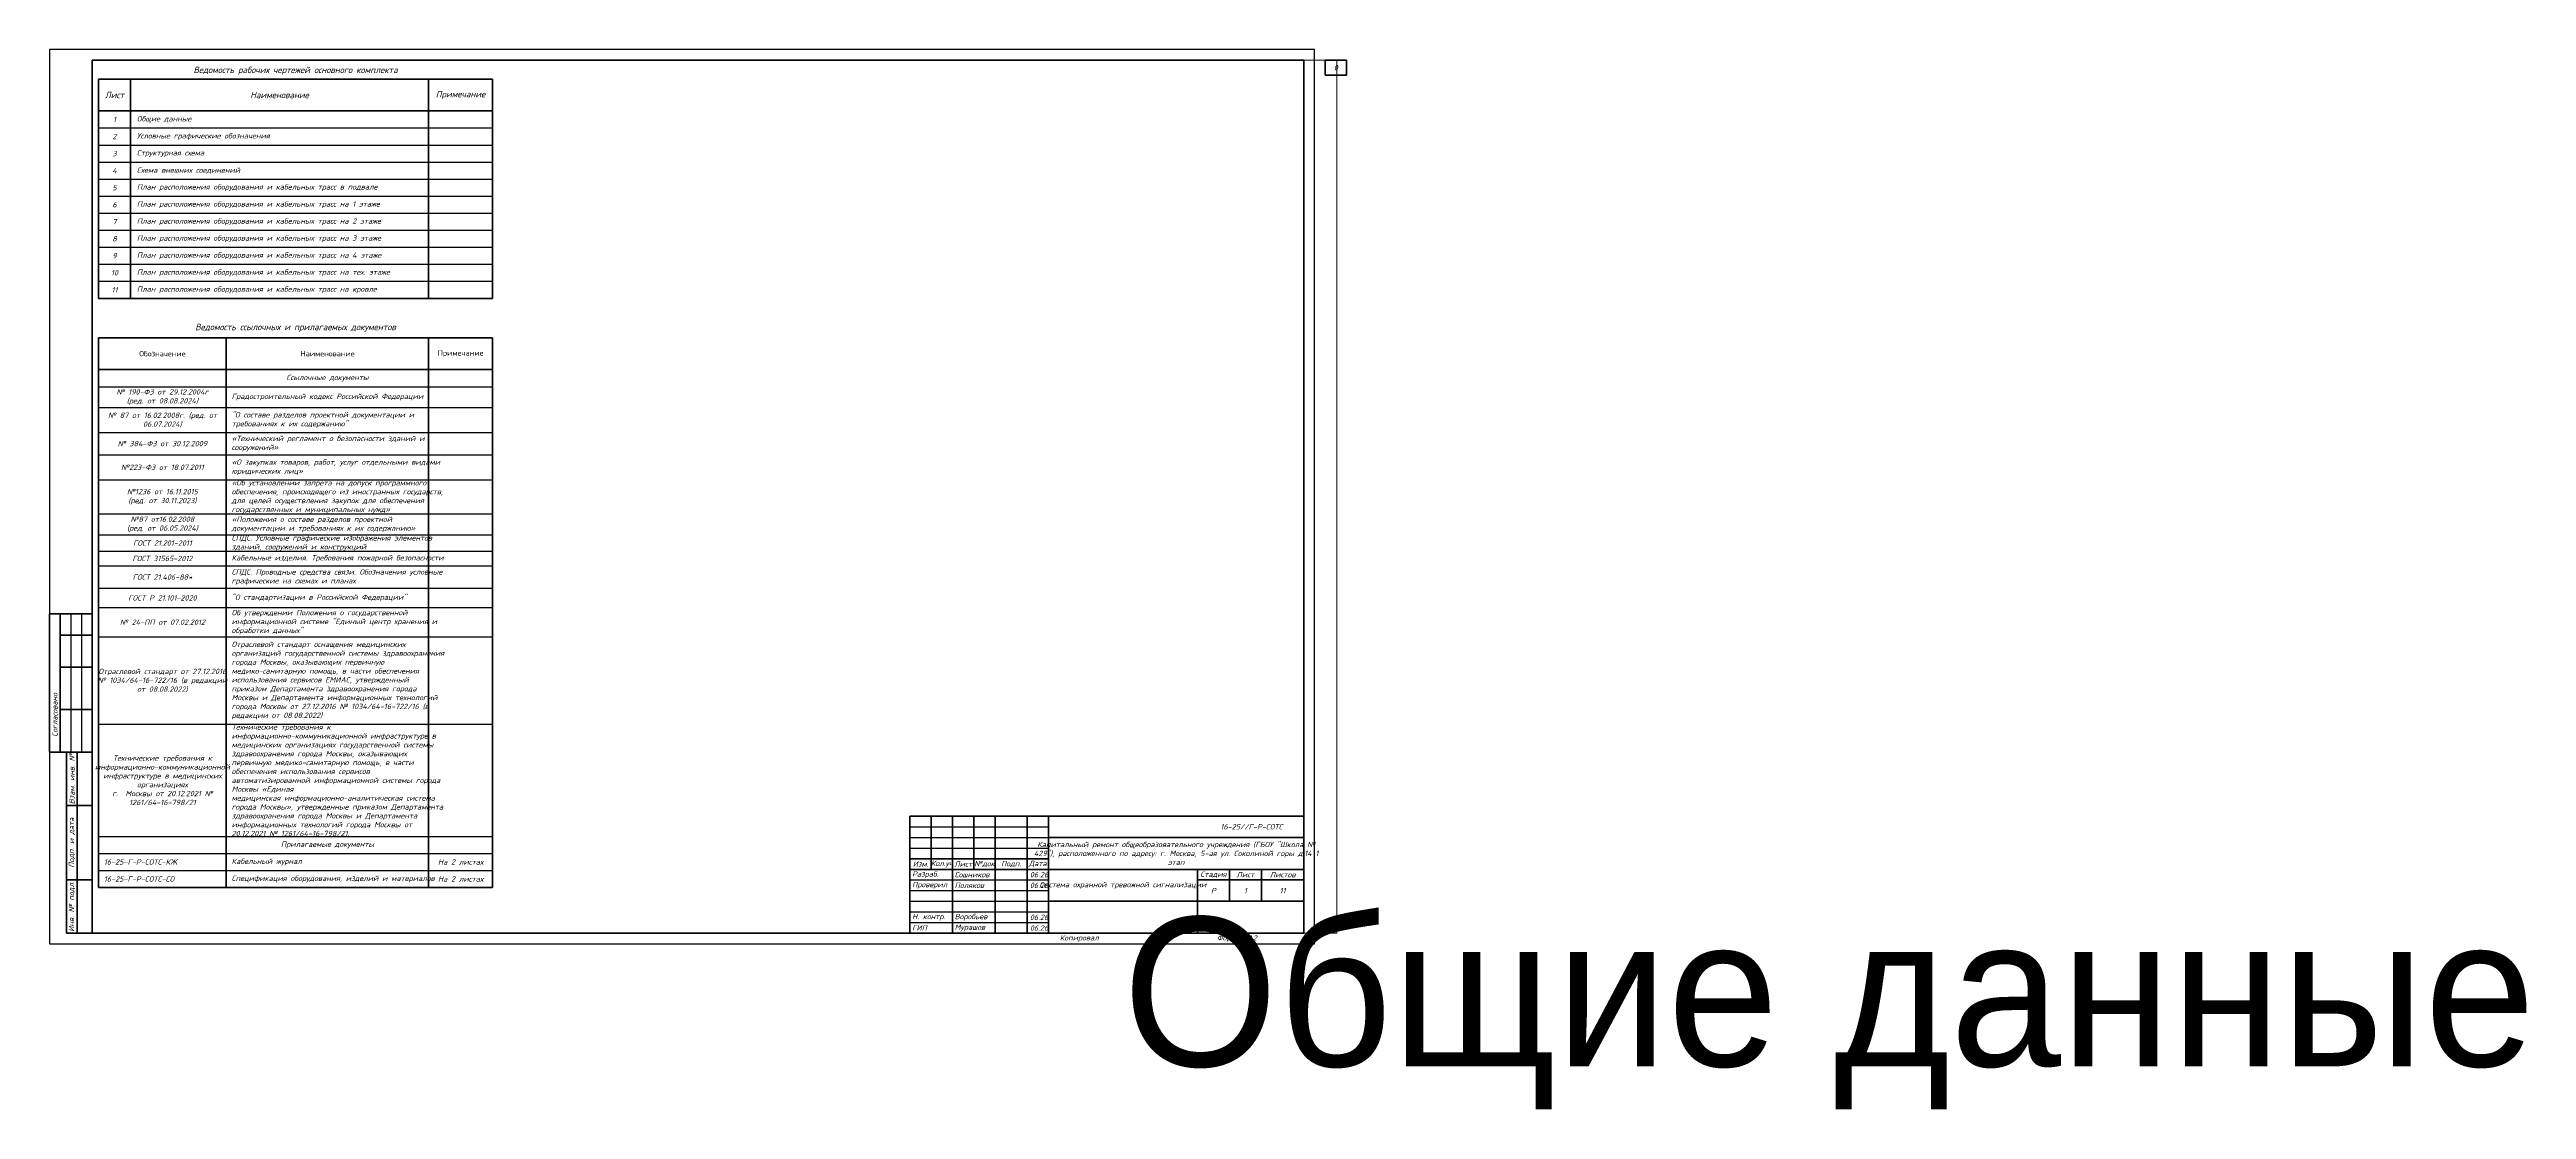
# Paper-space layout '1.Общие данные' of a CAD drawing. Extents: x 0 to 1163, y -78 to 420.
# The model-space entities are those that its viewports show. They can reach past a viewport. Long polylines and large blocks are cut down to what shows.
import ezdxf
from ezdxf import colors
from ezdxf.entities.mleader import LeaderData, LeaderLine
from ezdxf.enums import TextEntityAlignment as Align
from ezdxf.math import Vec2, Vec3

# ---------------------------------------------------------------- set-up
doc = ezdxf.new("R2018")
doc.units = 0
doc.header["$LTSCALE"] = 100
doc.layers.get('Defpoints').update_dxf_attribs({"color": 42})
doc.styles.add('ISOCPEUR', font='isocpeui.ttf', dxfattribs={"height": 250})
doc.styles.get("Standard").update_dxf_attribs({"font": 'arial.ttf'})

# ---------------------------------------------------------------- blocks, each defined once
blk = doc.blocks.new('*U67')
at = {"linetype": 'Continuous', "lineweight": 25}
for p, q in [((594, 420), (0, 420)), ((0, 420), (0, 0)), ((594, 0), (594, 420)), ((10, 155), (10, 90)), ((15, 155), (15, 90)), ((404, 55), (469, 55)), ((404, 50), (469, 50)), ((404, 45), (469, 45)), ((404, 30), (469, 30)), ((404, 25), (469, 25)), ((404, 20), (469, 20)), ((404, 15), (469, 15)), ((0, 0), (594, 0)), ((404, 10), (469, 10))]:
    blk.add_line(p, q, dxfattribs=at)
at = {"linetype": 'Continuous', "lineweight": 60}
for p, q in [((589, 415), (20, 415)), ((20, 415), (20, 5)), ((589, 5), (589, 415)), ((20, 155), (0, 155)), ((0, 155), (0, 90)), ((5, 155), (5, 90)), ((20, 145), (5, 145)), ((20, 130), (5, 130)), ((20, 110), (5, 110)), ((20, 90), (0, 90)), ((8, 90), (8, 5)), ((13, 90), (13, 5)), ((8, 65), (20, 65)), ((404, 60), (589, 60)), ((404, 5), (404, 60)), ((414, 60), (414, 35)), ((424, 60), (424, 5)), ((434, 60), (434, 35)), ((444, 60), (444, 5)), ((459, 60), (459, 5)), ((469, 5), (469, 60)), ((589, 5), (589, 60)), ((469, 50), (589, 50)), ((404, 40), (469, 40)), ((404, 35), (589, 35)), ((539, 35), (539, 5)), ((554, 35), (554, 20)), ((569, 35), (569, 20)), ((8, 30), (20, 30)), ((539, 30), (589, 30)), ((469, 20), (589, 20)), ((8, 5), (20, 5)), ((20, 5), (589, 5))]:
    blk.add_line(p, q, dxfattribs=at)
at = {"linetype": 'Continuous', "lineweight": 40}
blk.add_line((539, 5), (539, 35), dxfattribs=at)
at = {"lineweight": 60}
blk.add_lwpolyline([(599, 408), (609, 408), (609, 415), (599, 415)], close=True, dxfattribs=at)
at = {"linetype": 'Continuous', "char_height": 2.5, "attachment_point": 5, "rotation": 90, "style": 'ISOCPEUR'}
for s, insert, width in [('Согласовано', (2.5, 107.5), 35), ('Взам. инв. №', (10.5, 77.5), 25), ('Подп. и дата', (10.5, 47.5), 35), ('Инв. № подл.', (10.5, 17.5), 25)]:
    blk.add_mtext(s, dxfattribs=dict(at, insert=insert, width=width))
at = {"linetype": 'Continuous', "char_height": 2.5, "style": 'ISOCPEUR'}
for s, insert, width, attachment_point in [('Капитальный ремонт общеобразовательного учреждения (ГБОУ "Школа № 429"), расположенного по адресу: г. Москва, 5-ая ул. Соколиной горы д.14 1 этап', (529, 42.5), 120, 5), ('16-25//Г-Р-СОТС', (579, 55), 110, 6), ('Разраб.', (405, 32.5), 19, 4), ('Проверил', (405, 27.5), 19, 4), ('Сошников', (425, 32.5), 19, 4), ('Поляков', (425, 27.5), 19, 4), ('06.26', (460.3, 32.5), 10, 4), ('06.26', (460.3, 27.5), 10, 4), ('Р', (546.5, 25), 15, 5), ('Н. контр.', (405, 12.5), 19, 4), ('Воробьев', (425, 12.5), 19, 4), ('06.26', (460.3, 12.5), 10, 4), ('ГИП', (405, 7.5), 19, 4), ('Мурашов', (425, 7.5), 19, 4), ('06.26', (460.3, 7.4), 10, 4), ('Копировал', (483.5, 2.5), 25, 5), ('Формат', (554.5, 2.5), 16, 5)]:
    blk.add_mtext(s, dxfattribs=dict(at, insert=insert, width=width, attachment_point=attachment_point))
at = {"char_height": 2.5, "attachment_point": 5, "style": 'ISOCPEUR'}
for s, insert, width in [('Изм.', (409, 37.5), 10), ('Кол.уч', (419, 37.5), 10), ('Лист', (429, 37.5), 10), ('№док', (439, 37.5), 10), ('Подп.', (451.5, 37.5), 15), ('Дата', (464, 37.5), 10), ('Стадия', (546.5, 32.5), 15), ('Лист', (561.5, 32.5), 15), ('Листов', (579, 32.5), 20)]:
    blk.add_mtext(s, dxfattribs=dict(at, insert=insert, width=width))
at = {"linetype": 'Continuous', "insert": (504, 27.5), "char_height": 2.5, "width": 70, "attachment_point": 5, "line_spacing_factor": 0.8, "style": 'ISOCPEUR'}
blk.add_mtext('Система охранной тревожной сигнализации', dxfattribs=at)
at = {"style": 'ISOCPEUR'}
for tag, p in [('Сквозная_нумерация', (604, 411.5)), ('Форма3_номер_листа', (561.5, 25)), ('Форма3_количество_листов', (579, 25))]:
    blk.add_attdef(tag, text='', height=2.5, dxfattribs=at).set_placement(p, align=Align.MIDDLE_CENTER)
blk.add_attdef('Форма3_дополнительный_шифр', text='', height=2.5, dxfattribs=at).set_placement((579, 55), align=Align.MIDDLE_LEFT)
at = {"lineweight": 30, "flags": 104}
blk.add_attdef('Форма3_наименование_чертежа', text='', height=2.5, dxfattribs=at).set_placement((504, 12.5), align=Align.MIDDLE_CENTER)
at = {"style": 'ISOCPEUR', "flags": 8}
blk.add_attdef('Формат', (562.5, 1.5), '', height=2.5, dxfattribs=at)
blk = doc.blocks.new('*T16')
at = {"color": 0, "linetype": 'ByBlock', "lineweight": 70, "transparency": 16777216}
for p, q in [((0, 0), (18500, 0)), ((0, 0), (0, -10300)), ((1500, 0), (1500, -10300)), ((15500, 0), (15500, -10300)), ((18500, 0), (18500, -10300)), ((0, -1500), (18500, -1500)), ((0, -10300), (18500, -10300))]:
    blk.add_line(p, q, dxfattribs=at)
at = {"color": 0, "linetype": 'ByBlock', "lineweight": 25, "transparency": 16777216}
for p, q in [((0, -2300), (18500, -2300)), ((0, -3100), (18500, -3100)), ((0, -3900), (18500, -3900)), ((0, -4700), (18500, -4700)), ((0, -5500), (18500, -5500)), ((0, -6300), (18500, -6300)), ((0, -7100), (18500, -7100)), ((0, -7900), (18500, -7900)), ((0, -8700), (18500, -8700)), ((0, -9500), (18500, -9500))]:
    blk.add_line(p, q, dxfattribs=at)
at = {"transparency": 16777216, "style": 'ISOCPEUR'}
for s, insert, char_height, width, attachment_point in [('Лист', (750, -750), 300, 1000, 5), ('Наименование', (8500, -750), 300, 13500, 5), ('Примечание', (17000, -750), 300, 2500, 5), ('1', (750, -1900), 250, 1480, 5), ('Общие данные', (1800, -1900), 250, 13400, 4), ('3', (750, -3500), 250, 1480, 5), ('2', (750, -2700), 250, 1480, 5), ('Условные графические обозначения', (1800, -2700), 250, 13400, 4), ('Структурная схема', (1800, -3500), 250, 13400, 4), ('4', (750, -4300), 250, 1480, 5), ('Схема внешних соединений', (1800, -4300), 250, 13400, 4), ('5', (750, -5100), 250, 1480, 5), ('6', (750, -5900), 250, 1480, 5), ('План расположения оборудования и кабельных трасс в подвале', (1800, -5100), 250, 13400, 4), ('План расположения оборудования и кабельных трасс на 1 этаже', (1800, -5900), 250, 13400, 4), ('7', (750, -6700), 250, 1480, 5), ('План расположения оборудования и кабельных трасс на 2 этаже', (1800, -6700), 250, 13400, 4), ('8', (750, -7500), 250, 1480, 5), ('План расположения оборудования и кабельных трасс на 3 этаже', (1800, -7500), 250, 13400, 4), ('План расположения оборудования и кабельных трасс на 4 этаже', (1800, -8300), 250, 13400, 4), ('10', (750, -9100), 250, 1480, 5), ('9', (750, -8300), 250, 1480, 5), ('План расположения оборудования и кабельных трасс на тех. этаже', (1800, -9100), 250, 13400, 4), ('11', (750, -9900), 250, 1000, 5), ('План расположения оборудования и кабельных трасс на кровле', (1800, -9900), 250, 13400, 4)]:
    blk.add_mtext(s, dxfattribs=dict(at, insert=insert, char_height=char_height, width=width, attachment_point=attachment_point))
blk = doc.blocks.new('*T17')
at = {"color": 0, "linetype": 'ByBlock', "lineweight": 70, "transparency": 16777216}
for p, q in [((0, 0), (18500, 0)), ((0, 0), (0, -25819)), ((6000, 0), (6000, -25819)), ((15500, 0), (15500, -25819)), ((18500, 0), (18500, -25819)), ((0, -1500), (18500, -1500)), ((0, -25819), (18500, -25819))]:
    blk.add_line(p, q, dxfattribs=at)
at = {"color": 0, "linetype": 'ByBlock', "lineweight": 25, "transparency": 16777216}
for p, q in [((0, -2300), (18500, -2300)), ((0, -3273), (18500, -3273)), ((0, -4451), (18500, -4451)), ((0, -5495), (18500, -5495)), ((0, -6674), (18500, -6674)), ((0, -8269), (18500, -8269)), ((0, -9262), (18500, -9262)), ((0, -10024), (18500, -10024)), ((0, -10711), (18500, -10711)), ((0, -11769), (18500, -11769)), ((0, -12669), (18500, -12669)), ((0, -14051), (18500, -14051)), ((0, -18146), (18500, -18146)), ((0, -23419), (18500, -23419)), ((0, -24219), (18500, -24219)), ((0, -25019), (18500, -25019))]:
    blk.add_line(p, q, dxfattribs=at)
at = {"transparency": 16777216, "char_height": 250, "style": 'ISOCPEUR'}
for s, insert, width, attachment_point in [('{\\fISOCPEUR|b0|i0|c204|p34;Обозначение}', (3000, -750), 5500, 5), ('{\\fISOCPEUR|b0|i0|c204|p34;Наименование}', (10750, -750), 9000, 5), ('{\\fISOCPEUR|b0|i0|c204|p34;Примечание}', (17000, -750), 2500, 5), ('Ссылочные документы', (10750, -1900), 9000, 5), ('№ 190-ФЗ от 29.12.2004г\\P(ред. от 08.08.2024)\\~', (3000, -2787), 5500, 5), ('Градостроительный кодекс Российской Федерации', (6250, -2787), 9000, 4), ('"О составе разделов проектной документации и требованиях к их содержанию"', (6250, -3862), 9000, 4), ('№ 87 от 16.02.2008г. (ред. от 06.07.2024)', (3000, -3862), 5500, 5), ('«Технический регламент о безопасности зданий и сооружений»', (6250, -4973), 9000, 4), ('№ 384-ФЗ от 30.12.2009', (3000, -4973), 5500, 5), ('«О закупках товаров, работ, услуг отдельными видами юридических лиц»', (6250, -6085), 9000, 4), ('№223-ФЗ от 18.07.2011', (3000, -6085), 5500, 5), ('«Об установлении запрета на допуск программного обеспечения, происходящего из иностранных государств, для целей осуществления закупок для обеспечения государственных и муниципальных нужд»', (6250, -7471), 9000, 4), ('№1236 от 16.11.2015 ^J(ред. от 30.11.2023)^J', (3000, -7471), 5500, 5), ('№87 от16.02.2008 ^J(ред. от 06.05.2024)^J', (3000, -8766), 5500, 5), ('«Положения о составе разделов проектной документации и требованиях к их содержанию»', (6250, -8766), 9000, 4), ('СПДС. Условные графические изображения элементов зданий, сооружений и конструкций', (6250, -9643), 9000, 4), ('ГОСТ 31565-2012', (3000, -10367), 5500, 5), ('ГОСТ 21.201-2011', (3000, -9643), 5500, 5), ('Кабельные изделия. Требования пожарной безопасности', (6250, -10367), 9000, 4), ('ГОСТ 21.406-88*', (3000, -11240), 5500, 5), ('СПДС. Проводные средства связи. Обозначения условные графические на схемах и планах', (6250, -11240), 9000, 4), ('ГОСТ Р 21.101-2020', (3000, -12219), 5500, 5), ('Об утверждении Положения о государственной информационной системе "Единый центр хранения и обработки данных"', (6250, -13360), 9000, 4), ('"О стандартизации в Российской Федерации"', (6250, -12219), 9000, 4), ('№ 24-ПП от 07.02.2012', (3000, -13360), 5500, 5), ('Отраслевой стандарт оснащения медицинских организаций государственной системы здравоохранения города Москвы, оказывающих первичную медико-санитарную помощь, в части обеспечения использования сервисов ЕМИАС, утвержденный приказом Департамента здравоохранения города Москвы и Департамента информационных технологий города Москвы от 27.12.2016 № 1034/64-16-722/16 (в редакции от 08.08.2022)', (6250, -16098), 9000, 4), ('Отраслевой стандарт от 27.12.2016 № 1034/64-16-722/16 (в редакции от 08.08.2022)', (3000, -16098), 5500, 5), ('{\\fISOCPEUR|b0|i1|c204|p34;Технические требования к информационно\\fISOCPEUR|b0|i1|c0|p34;-\\fISOCPEUR|b0|i1|c204|p34;коммуникационной инфраструктуре в медицинских организациях государственной системы здравоохранения города Москвы\\fISOCPEUR|b0|i1|c0|p34;, \\fISOCPEUR|b0|i1|c204|p34;оказывающих первичную медико\\fISOCPEUR|b0|i1|c0|p34;-\\fISOCPEUR|b0|i1|c204|p34;санитарную помощь\\fISOCPEUR|b0|i1|c0|p34;, \\fISOCPEUR|b0|i1|c204|p34;в части обеспечения использования сервисов автоматизированной информационной системы города Москвы \\fISOCPEUR|b0|i1|c0|p34;«\\fISOCPEUR|b0|i1|c204|p34;Единая ^Jмедицинская информационно\\fISOCPEUR|b0|i1|c0|p34;-\\fISOCPEUR|b0|i1|c204|p34;аналитическая система города Москвы\\fISOCPEUR|b0|i1|c0|p34;», \\fISOCPEUR|b0|i1|c204|p34;утвержденные приказом Департамента здравоохранения города Москвы и Департамента информационных технологий города Москвы от \\fISOCPEUR|b0|i1|c0|p34;20.12.2021 № 1261/64-16-798/21.}', (6250, -20782), 9000, 4), ('Технические требования к информационно-коммуникационной инфраструктуре в медицинских организациях^Jг.  Москвы от 20.12.2021 № 1261/64-16-798/21^J', (3000, -20782), 5500, 5), ('Прилагаемые документы', (10750, -23819), 9000, 5), ('16-25-Г-Р-СОТС-КЖ', (250, -24619), 5500, 4), ('16-25-Г-Р-СОТС-СО', (250, -25419), 5500, 4), ('Кабельный журнал', (6250, -24619), 9000, 4), ('Спецификация оборудования, изделий и материалов', (6250, -25419), 9000, 4), ('На 2 листах', (17000, -24619), 2500, 5), ('На 2 листах', (17000, -25419), 2500, 5)]:
    blk.add_mtext(s, dxfattribs=dict(at, insert=insert, width=width, attachment_point=attachment_point))
blk = doc.blocks.new('_Oblique')
at = {"color": 0, "linetype": 'ByBlock', "lineweight": -2}
blk.add_line((-0.5, -0.5), (0.5, 0.5), dxfattribs=at)

msp = doc.modelspace()

# ---------------------------------------------------------------- block references
for name, p in [('*T16', (-11, 37172)), ('*T17', (-11, 25023))]:
    msp.add_blockref(name, p)

# ---------------------------------------------------------------- texts
at = {"insert": (9239, 37560), "char_height": 300, "width": 18480, "attachment_point": 5, "style": 'ISOCPEUR'}
msp.add_mtext('Ведомость рабочих чертежей основного комплекта', dxfattribs=at)
at = {"lineweight": 15, "insert": (9239, 25485), "char_height": 300, "width": 18500, "attachment_point": 5, "style": 'ISOCPEUR'}
msp.add_mtext('Ведомость ссылочных и прилагаемых документов', dxfattribs=at)

# ---------------------------------------------------------------- leaders
at = {"color": 0}
ml = msp.add_multileader_mtext('Standard', dxfattribs=at)
ml.set_content('K10', color=7, style='ISOCPEUR')
ml.set_leader_properties(color=256)
ml.set_arrow_properties(name='OBLIQUE')
ml.build(insert=Vec2(0, 0))
ml.multileader.update_dxf_attribs({"has_dogleg": 0, "text_left_attachment_type": 6, "text_right_attachment_type": 6, "dogleg_length": 0.5, "arrow_head_size": 100, "scale": 100})
ctx = ml.context
ctx.base_point, ctx.scale, ctx.char_height, ctx.arrow_head_size, ctx.landing_gap_size, ctx.plane_origin = Vec3(166139, 19977), 100, 200, 100, 0, Vec3(167901, 21304)
ctx.left_attachment, ctx.right_attachment, ctx.text_align_type = 6, 6, 2
notes = []
notes.append((ctx, [(1, (1, 1, 0), (166593, 19977), (-1, 0), 50, [(0, [(167173, 19482)], 0, [])])]))
ctx.mtext.insert, ctx.mtext.width, ctx.mtext.alignment, ctx.mtext.flow_direction = Vec3(166543, 20217), 2388.1, 3, 5
ml = msp.add_multileader_mtext('Standard', dxfattribs=at)
ml.set_content('K9', color=7, style='ISOCPEUR')
ml.set_leader_properties(color=256)
ml.set_arrow_properties(name='OBLIQUE')
ml.build(insert=Vec2(0, 0))
ml.multileader.update_dxf_attribs({"has_dogleg": 0, "text_left_attachment_type": 6, "text_right_attachment_type": 6, "dogleg_length": 0.5, "arrow_head_size": 100, "scale": 100})
ctx = ml.context
ctx.base_point, ctx.scale, ctx.char_height, ctx.arrow_head_size, ctx.landing_gap_size, ctx.plane_origin = Vec3(165866, 17368), 100, 200, 100, 0, Vec3(167531, 18694)
ctx.left_attachment, ctx.right_attachment, ctx.text_align_type = 6, 6, 2
notes.append((ctx, [(1, (1, 1, 0), (166224, 17368), (-1, 0), 50, [(0, [(167081, 17999)], 0, [])])]))
ctx.mtext.insert, ctx.mtext.width, ctx.mtext.alignment, ctx.mtext.flow_direction = Vec3(166174, 17608), 2388.1, 3, 5
for ctx, leaders in notes:
    for number, flags, end, landing, length, lines in leaders:
        leader = LeaderData()
        leader.index, (leader.has_last_leader_line, leader.has_dogleg_vector, leader.attachment_direction) = number, flags
        leader.last_leader_point, leader.dogleg_vector, leader.dogleg_length = Vec3(end), Vec3(landing), length
        for number, points, colour, breaks in lines:
            line = LeaderLine()
            line.index, line.vertices, line.color, line.breaks = number, Vec3.list(points), colors.encode_raw_color(colour), breaks
            leader.lines.append(line)
        ctx.leaders.append(leader)

psp = doc.layouts.new('1.Общие данные')

# ---------------------------------------------------------------- block references
ref = psp.add_blockref('*U67', (0, 0))
ref.add_attrib('Формат', 'А2', (562.5, 1.5), dxfattribs={"height": 2.5, "style": 'ISOCPEUR'})
ref.add_attrib('Форма3_номер_листа', '1', dxfattribs={"height": 2.5, "style": 'ISOCPEUR'}).set_placement((561.5, 25), align=Align.MIDDLE_CENTER)
lines = psp.add_mtext('Общие данные', dxfattribs={"insert": (504, 12.5), "char_height": 70, "attachment_point": 1})
ref.add_attrib('Форма3_наименование_чертежа', '', (504, 12.5), dxfattribs={"flags": 104}).embed_mtext(lines)
ref.add_attrib('Сквозная_нумерация', '0', dxfattribs={"height": 2.5, "style": 'ISOCPEUR'}).set_placement((604, 411.5), align=Align.MIDDLE_CENTER)
ref.add_attrib('Форма3_количество_листов', '11', dxfattribs={"height": 2.5, "style": 'ISOCPEUR'}).set_placement((579, 25), align=Align.MIDDLE_CENTER)

# ---------------------------------------------------------------- viewports
at = {"layer": 'Defpoints', "color": 2}
psp.add_viewport(center=(312.2, 210), size=(584.4, 410), view_center_point=(28908.6, 17557), view_height=41000, dxfattribs=at)

doc.saveas('drawing.dxf')
